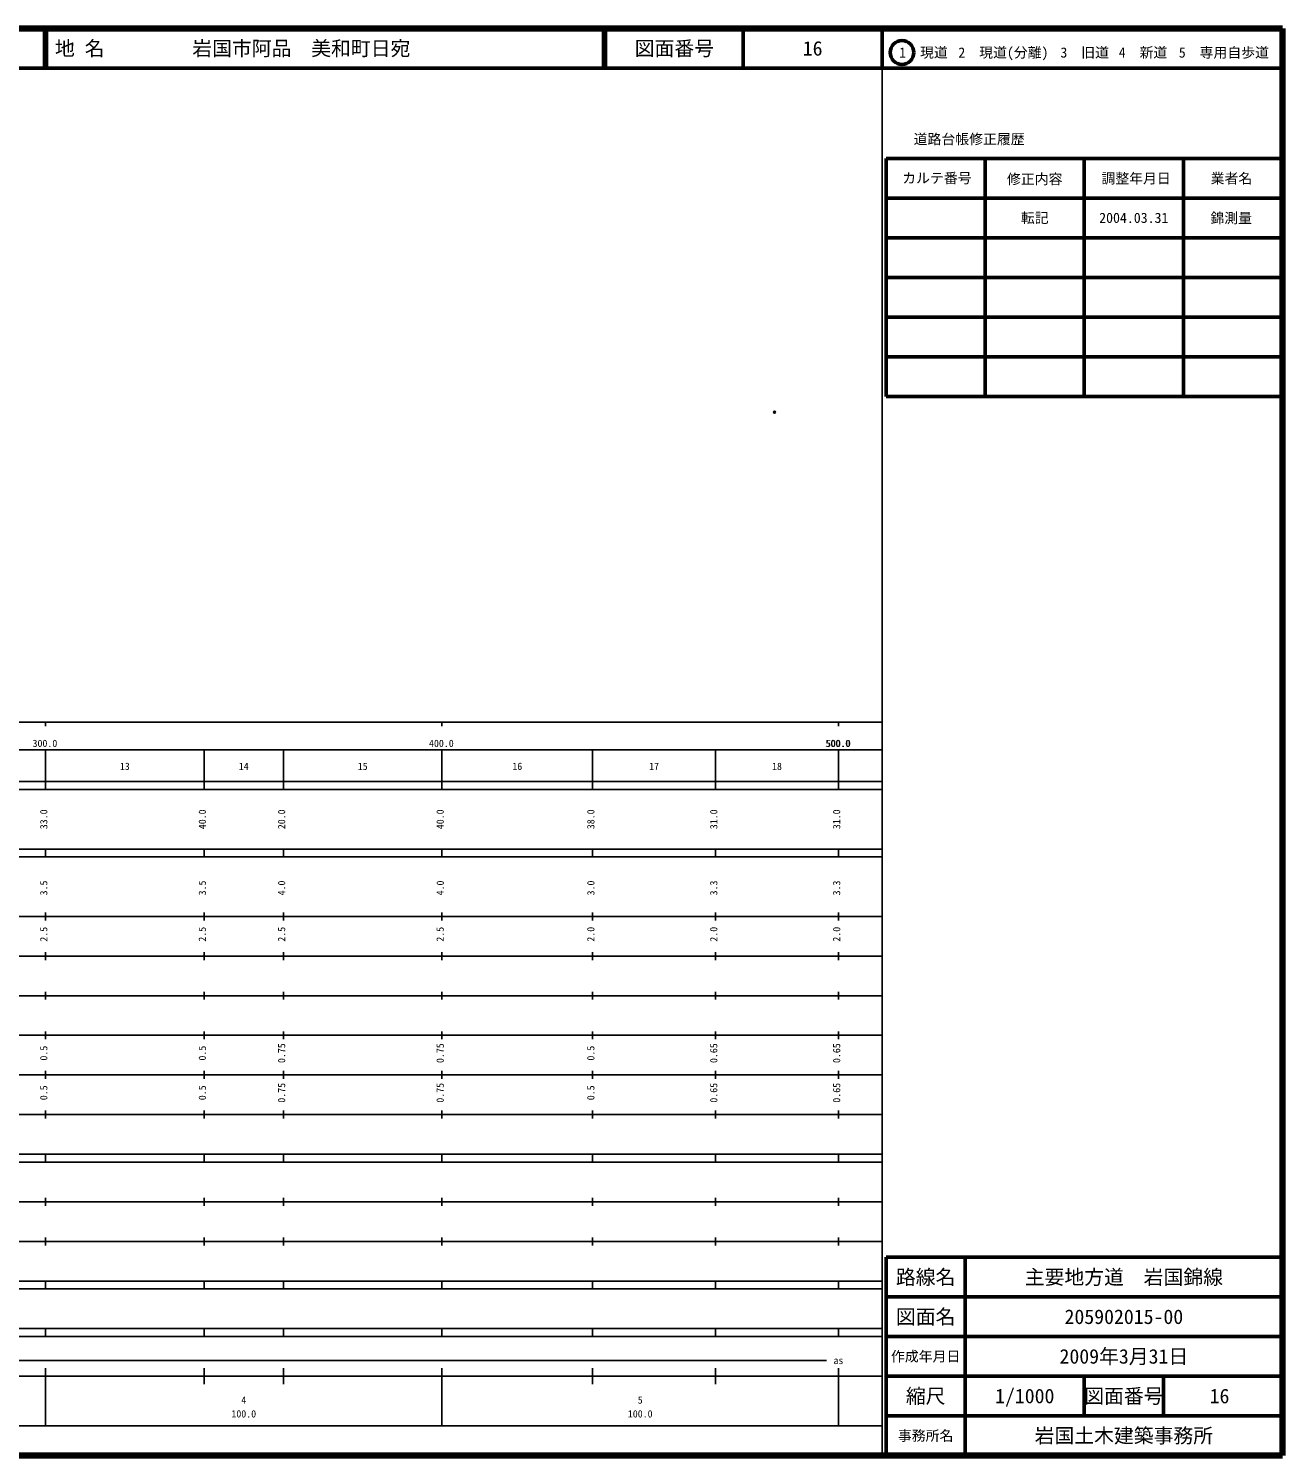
# Model space of a CAD drawing. Units: millimetres on the paper. Extents: x 40 to 680, y 20 to 380.
# Drawn here: x 363.7 to 680, y 20 to 380 of the extents above; entities that cross this region are included whole.
import ezdxf
from ezdxf.enums import TextEntityAlignment as Align

# ---------------------------------------------------------------- set-up
doc = ezdxf.new("R2010")
doc.units = ezdxf.units.MM
doc.header["$PDMODE"] = 32
doc.header["$PDSIZE"] = 0.5
doc.layers.add('M-OTRS', color=6, linetype='Continuous')
doc.layers.add('M-TTL-TXT', color=7, linetype='Continuous')
for name, color, linetype, lineweight in [('M-TTL', 2, 'Continuous', 140), ('M-TTL-BAND', 7, 'Continuous', 25), ('M-TTL-FRAM', 2, 'Continuous', 50), ('M-TTL-LINE', 7, 'Continuous', 50)]:
    doc.layers.add(name, color=color, linetype=linetype, lineweight=lineweight)
doc.styles.add('ＭＳ ゴシック', font='')
doc.styles.get('ＭＳ ゴシック').set_extended_font_data('MS Gothic')

msp = doc.modelspace()

# ---------------------------------------------------------------- linework, layer by layer
at = {"layer": 'M-OTRS'}
msp.add_point((551.889, 283.2), dxfattribs=at)
at = {"layer": 'M-TTL'}
for p, q in [((680, 380), (40, 380)), ((680, 20), (680, 380)), ((40, 20), (680, 20))]:
    msp.add_line(p, q, dxfattribs=at)
at = {"layer": 'M-TTL-BAND'}
for p, q in [((579, 20), (579, 370)), ((40, 205), (579, 205)), ((368, 205), (368, 204)), ((468, 205), (468, 204)), ((568, 205), (568, 204)), ((68, 198), (579, 198)), ((368, 188), (368, 198)), ((408, 188), (408, 198)), ((428, 188), (428, 198)), ((468, 188), (468, 198)), ((506, 188), (506, 198)), ((537, 188), (537, 198)), ((568, 188), (568, 198)), ((40, 190), (579, 190)), ((40, 188), (579, 188)), ((40, 173), (579, 173)), ((368, 171), (368, 173)), ((408, 171), (408, 173)), ((428, 171), (428, 173)), ((468, 171), (468, 173)), ((506, 171), (506, 173)), ((537, 171), (537, 173)), ((568, 171), (568, 173)), ((40, 171), (579, 171)), ((40, 156), (579, 156)), ((368, 155), (368, 157)), ((408, 155), (408, 157)), ((428, 155), (428, 157)), ((468, 155), (468, 157)), ((506, 155), (506, 157)), ((537, 155), (537, 157)), ((568, 155), (568, 157)), ((46, 146), (579, 146)), ((368, 145), (368, 147)), ((408, 145), (408, 147)), ((428, 145), (428, 147)), ((468, 145), (468, 147)), ((506, 145), (506, 147)), ((537, 145), (537, 147)), ((568, 145), (568, 147)), ((368, 135), (368, 137)), ((408, 135), (408, 137)), ((428, 135), (428, 137)), ((468, 135), (468, 137)), ((506, 135), (506, 137)), ((537, 135), (537, 137)), ((568, 135), (568, 137)), ((52, 136), (579, 136)), ((46, 126), (579, 126)), ((368, 125), (368, 127)), ((408, 125), (408, 127)), ((428, 125), (428, 127)), ((468, 125), (468, 127)), ((506, 125), (506, 127)), ((537, 125), (537, 127)), ((568, 125), (568, 127)), ((52, 116), (579, 116)), ((368, 115), (368, 117)), ((408, 115), (408, 117)), ((428, 115), (428, 117)), ((468, 115), (468, 117)), ((506, 115), (506, 117)), ((537, 115), (537, 117)), ((568, 115), (568, 117)), ((46, 106), (579, 106)), ((368, 105), (368, 107)), ((408, 105), (408, 107)), ((428, 105), (428, 107)), ((468, 105), (468, 107)), ((506, 105), (506, 107)), ((537, 105), (537, 107)), ((568, 105), (568, 107)), ((40, 96), (579, 96)), ((40, 94), (579, 94)), ((368, 94), (368, 96)), ((408, 94), (408, 96)), ((428, 94), (428, 96)), ((468, 94), (468, 96)), ((506, 94), (506, 96)), ((537, 94), (537, 96)), ((568, 94), (568, 96)), ((49, 84), (579, 84)), ((368, 83), (368, 85)), ((408, 83), (408, 85)), ((428, 83), (428, 85)), ((468, 83), (468, 85)), ((506, 83), (506, 85)), ((537, 83), (537, 85)), ((568, 83), (568, 85)), ((40, 74), (579, 74)), ((368, 73), (368, 75)), ((408, 73), (408, 75)), ((428, 73), (428, 75)), ((468, 73), (468, 75)), ((506, 73), (506, 75)), ((537, 73), (537, 75)), ((568, 73), (568, 75)), ((40, 64), (579, 64)), ((40, 62), (579, 62)), ((368, 62), (368, 64)), ((408, 62), (408, 64)), ((428, 62), (428, 64)), ((468, 62), (468, 64)), ((506, 62), (506, 64)), ((537, 62), (537, 64)), ((568, 62), (568, 64)), ((40, 52), (579, 52)), ((368, 50), (368, 52)), ((408, 50), (408, 52)), ((428, 50), (428, 52)), ((468, 50), (468, 52)), ((506, 50), (506, 52)), ((537, 50), (537, 52)), ((568, 50), (568, 52)), ((40, 50), (579, 50)), ((71, 44), (565, 44)), ((40, 40), (579, 40)), ((368, 27.5), (368, 42)), ((408, 38), (408, 42)), ((428, 38), (428, 42)), ((468, 27.5), (468, 42)), ((506, 38), (506, 42)), ((537, 38), (537, 42)), ((568, 27.5), (568, 42)), ((68, 27.5), (579, 27.5))]:
    msp.add_line(p, q, dxfattribs=at)
at = {"layer": 'M-TTL-FRAM'}
for p, q in [((580, 347.197), (580, 287.197)), ((580, 347.197), (680, 347.197)), ((580, 287.197), (680, 287.197)), ((680, 70), (580, 70)), ((580, 70), (580, 20))]:
    msp.add_line(p, q, dxfattribs=at)
at = {"layer": 'M-TTL-LINE'}
for p, q in [((367.75, 380), (367.75, 370)), ((368.25, 380), (368.25, 370)), ((508.747, 380), (508.747, 370)), ((509.247, 380), (509.247, 370)), ((543.997, 380), (543.997, 370)), ((579, 380), (579, 370)), ((40, 370), (680, 370)), ((605, 347.197), (605, 287.197)), ((630, 347.197), (630, 287.197)), ((655, 347.197), (655, 287.197)), ((580, 337.197), (680, 337.197)), ((580, 327.197), (680, 327.197)), ((580, 317.197), (680, 317.197)), ((580, 307.197), (680, 307.197)), ((580, 297.197), (680, 297.197)), ((600, 70), (600, 20)), ((680, 60), (580, 60)), ((680, 50), (580, 50)), ((680, 40), (580, 40)), ((630, 40), (630, 30)), ((650, 40), (650, 30)), ((680, 30), (580, 30))]:
    msp.add_line(p, q, dxfattribs=at)
msp.add_circle((584.031, 373.958), 3, dxfattribs=at)

# ---------------------------------------------------------------- texts
at = {"layer": 'M-TTL-BAND', "style": 'ＭＳ ゴシック'}
for s, p in [('300.0', (367.844, 198.195)), ('400.0', (467.844, 198.195)), ('500.0', (567.844, 198.195)), ('500.0', (568, 198.195)), ('13', (388, 192.405)), ('14', (418, 192.405)), ('15', (448, 192.405)), ('16', (487, 192.405)), ('17', (521.5, 192.405)), ('18', (552.5, 192.405)), ('as', (568, 42.5)), ('4', (418, 32.523)), ('5', (518, 32.523)), ('100.0', (418, 29.033)), ('100.0', (518, 29.033))]:
    msp.add_text(s, height=1.833, dxfattribs=at).set_placement(p, align=Align.BOTTOM_CENTER)
for s, p in [('33.0', (369, 180.5)), ('40.0', (409, 180.5)), ('20.0', (429, 180.5)), ('40.0', (469, 180.5)), ('38.0', (507, 180.5)), ('31.0', (538, 180.5)), ('31.0', (569, 180.5)), ('3.5', (369, 163.174)), ('3.5', (409, 163.174)), ('4.0', (429, 163.174)), ('4.0', (469, 163.174)), ('3.0', (507, 163.174)), ('3.3', (538, 163.174)), ('3.3', (569, 163.174)), ('2.5', (369, 151.5)), ('2.5', (409, 151.5)), ('2.5', (429, 151.5)), ('2.5', (469, 151.5)), ('2.0', (507, 151.5)), ('2.0', (538, 151.5)), ('2.0', (569, 151.5)), ('0.5', (369, 121.5)), ('0.5', (409, 121.5)), ('0.75', (429, 121.5)), ('0.75', (469, 121.5)), ('0.5', (507, 121.5)), ('0.65', (538, 121.5)), ('0.65', (569, 121.5)), ('0.5', (369, 111.5)), ('0.5', (409, 111.5)), ('0.75', (429, 111.5)), ('0.75', (469, 111.5)), ('0.5', (507, 111.5)), ('0.65', (538, 111.5)), ('0.65', (569, 111.5))]:
    msp.add_text(s, height=1.833, rotation=90, dxfattribs=at).set_placement(p, align=Align.BOTTOM_CENTER)
at = {"layer": 'M-TTL-TXT', "style": 'ＭＳ ゴシック'}
for s, p in [('地 名', (370.38, 375)), ('岩国市阿品\u3000美和町日宛', (405.024, 375))]:
    msp.add_text(s, height=3.666, dxfattribs=at).set_placement(p, align=Align.MIDDLE_LEFT)
for s, height, p in [('図面番号', 3.666, (526.622, 375)), ('16', 3.666, (561.497, 375)), ('1\u3000現道', 2.566, (589.448, 373.958)), ('2\u3000現道(分離)', 2.566, (609.619, 373.958)), ('3\u3000旧道', 2.566, (630.121, 373.958)), ('4\u3000新道', 2.566, (644.824, 373.958)), ('5\u3000専用自歩道', 2.566, (665.228, 373.958)), ('道路台帳修正履歴', 2.566, (600.968, 352.113)), ('カルテ番号', 2.566, (592.839, 342.277)), ('修正内容', 2.566, (617.509, 342.023)), ('調整年月日', 2.566, (643.089, 342.197)), ('業者名', 2.566, (667.134, 342.197)), ('転記', 2.566, (617.5, 332.245)), ('2004.03.31', 2.566, (642.5, 332.245)), ('錦測量', 2.566, (667.077, 332.189)), ('路線名', 3.666, (590, 65)), ('路線名', 3.666, (590, 65)), ('主要地方道\u3000岩国錦線', 3.666, (640, 65)), ('図面名', 3.666, (590, 55)), ('図面名', 3.666, (590, 55)), ('205902015-00', 3.666, (640, 55)), ('2009年3月31日', 3.666, (640, 45)), ('作成年月日', 2.566, (590, 45)), ('作成年月日', 2.566, (590, 45)), ('縮尺', 3.666, (590, 35)), ('縮尺', 3.666, (590, 35)), ('1/1000', 3.666, (615, 35)), ('図面番号', 3.666, (640, 35)), ('図面番号', 3.666, (640, 35)), ('16', 3.666, (664.125, 35)), ('事務所名', 2.566, (590, 25)), ('事務所名', 2.566, (590, 25)), ('岩国土木建築事務所', 3.666, (640, 25))]:
    msp.add_text(s, height=height, dxfattribs=at).set_placement(p, align=Align.MIDDLE_CENTER)

doc.saveas('drawing.dxf')
